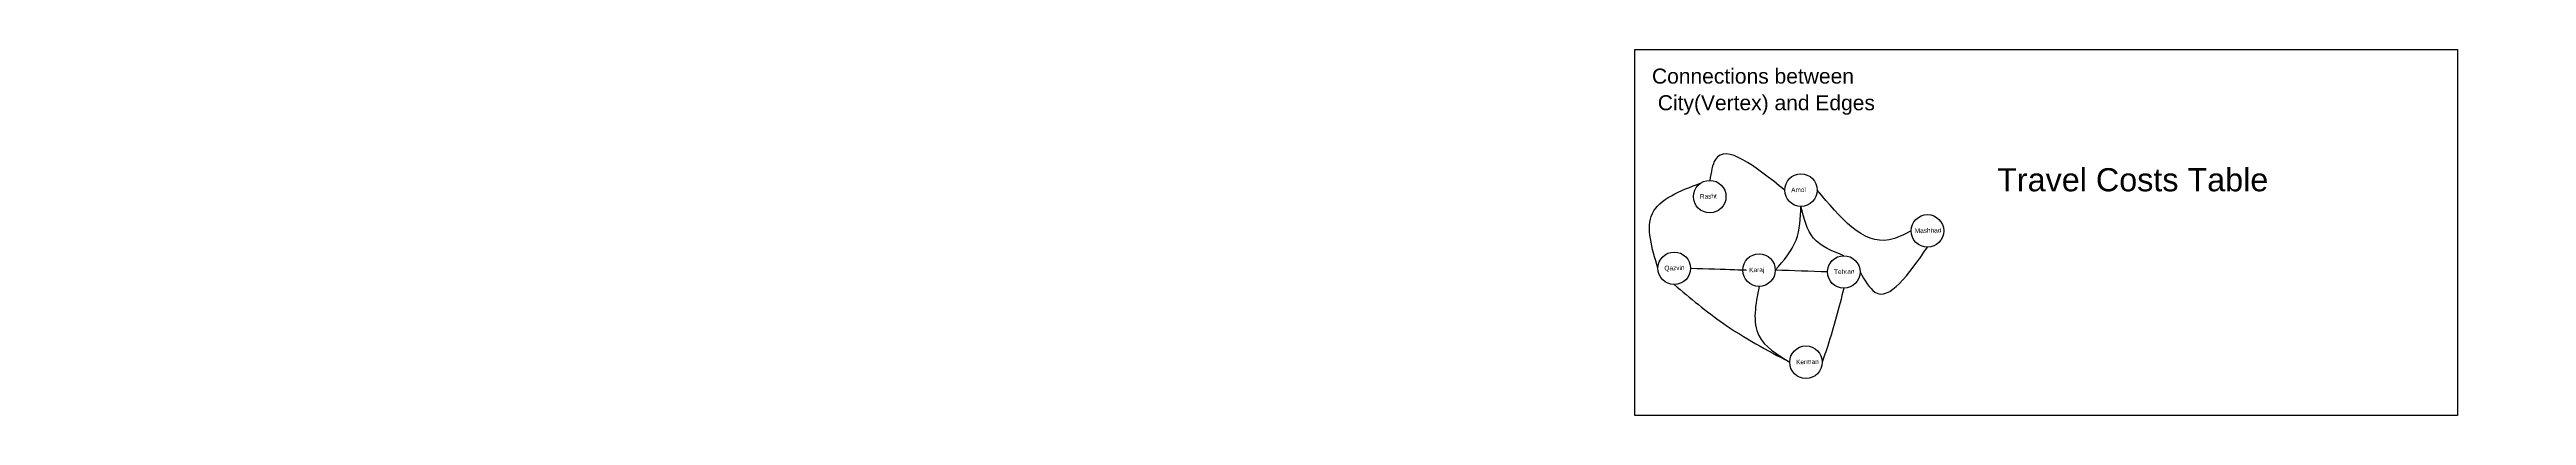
# Model space of a CAD drawing. Header units: inches. Extents: x -31316745445 to 12325326894, y -2045820916 to 4392453804.
import ezdxf

# ---------------------------------------------------------------- set-up
doc = ezdxf.new("R2010")
doc.units = ezdxf.units.IN
doc.header["$MEASUREMENT"] = 0
doc.styles.get("Standard").update_dxf_attribs({"font": 'arial.ttf'})

msp = doc.modelspace()

# ---------------------------------------------------------------- linework, layer by layer
at = {"lineweight": -2}
msp.add_lwpolyline([(-3384776209, 4392453804), (11109154408, 4392453804), (11109154408, -2045820916), (-3384776209, -2045820916)], close=True, dxfattribs=at)
for centre in [(-457143845, 1919127152), (-2064923619, 1804861550), (1771192089, 1201475286), (-2690499157, 543555371), (-1196457650, 511104861), (297583857, 478654351), (-370032966, -1109596458)]:
    msp.add_circle(centre, 286514528, dxfattribs=at)
for points in [[(-743658373, 1919127152), (-1966173832, 2456708238), (-2064923619, 2091376078)], [(-2977013686, 543555371), (-3076007070, 1504912319), (-2217969721, 2047075227)], [(1484677561, 1201475286), (1096514072, 1043972270), (-170629317, 1919127152)], [(-909943122, 511104861), (-543591634, 1040242840), (-457143845, 1632612624)], [(297583857, 765168879), (-234829811, 1073593106), (-457143845, 1632612624)], [(584098385, 478654351), (844865683, 124781030), (1771192089, 914960757)], [(-2403984629, 543555371), (-1482972178, 511104861), (-1571782396, 511491616)], [(11069329, 478654351), (-909943122, 511104861)], [(-2690499157, 257040843), (-1825169012, -427001920), (-656547494, -1109596458)], [(-1196457650, 224590333), (-1199156332, -642313480), (-656547494, -1109596458)], [(297583857, 192139823), (13822247, -820689656), (-83518438, -1109596458)]]:
    msp.add_spline(points, degree=3, dxfattribs=at)

# ---------------------------------------------------------------- texts
for s, height, rotation, p in [('Connections between', 264934974.09, 0.00760778, (-3082739093, 3793440787)), (' City(Vertex) and Edges', 264934974.09, 0.00760778, (-3082739093, 3324507807)), ('Travel Costs Table', 407592267.83, 0.0076093644, (2999217767, 1897759473)), ('Rasht', 81518453.6, 1.3841500894, (-2237142605, 1767148826)), ('Amol', 81518453.6, 1.3841500894, (-629362831, 1881414428)), ('Mashhad', 81518453.6, 1.3841500894, (1547518782, 1163762562)), ('Qazvin', 81518453.6, 1.3841500894, (-2862718144, 505842647)), ('Karaj', 81518453.6, 1.3841500894, (-1368676637, 473392137)), ('Tehran', 81518453.6, 1.3841500894, (125364871, 440941627)), ('Kerman', 81518453.6, 1.3841500894, (-542251952, -1147309182))]:
    msp.add_text(s, height=height, rotation=rotation, dxfattribs=at).set_placement(p)

doc.saveas('drawing.dxf')
